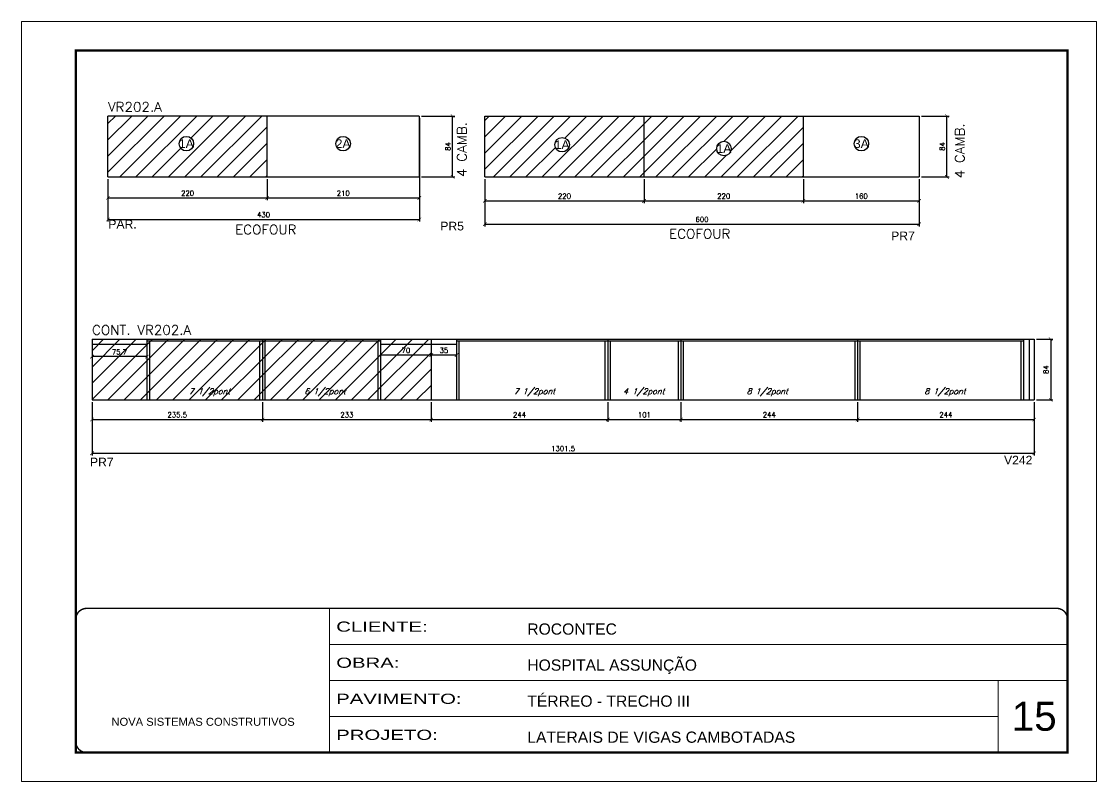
# Model space of a CAD drawing. Extents: x 2582 to 128055, y -26396 to 2611.
# Drawn here: x 5765 to 7250, y -2276 to -1226 of the extents above; entities that cross this region are included whole.
import ezdxf
from ezdxf.enums import TextEntityAlignment as Align

# ---------------------------------------------------------------- set-up
doc = ezdxf.new("R2010")
doc.units = 0
doc.header["$PDMODE"] = 35
doc.linetypes.add('CONTINUO', pattern=[0])
doc.linetypes.add('DASHED', pattern=[0.75, 0.5, -0.25])
for name, color, linetype in [('5', 5, 'Continuous'), ('COTA', 241, 'Continuous'), ('Painéis', 200, 'Continuous'), ('Romaneio', 10, 'Continuous'), ('SARR_2.2x7', 40, 'Continuous'), ('SARR_3.5x7', 81, 'Continuous'), ('texto', 7, 'Continuous')]:
    doc.layers.add(name, color=color, linetype=linetype)
for name, color, linetype, lineweight in [('CARIMBO', 255, 'Continuous', 9), ('Folhas', 255, 'Continuous', 9), ('Hachura', 251, 'Continuous', 9), ('SARRAFO DE PRESSAO', 251, 'DASHED', 9), ('Texto Seção', 7, 'Continuous', 15)]:
    doc.layers.add(name, color=color, linetype=linetype, lineweight=lineweight)
doc.styles.add('ARIAL', font='arial.ttf')
doc.styles.add('REGUA-120', font='ROMANS.shx', dxfattribs={"height": 15})
doc.styles.add('Romans', font='romans.shx')
doc.styles.get("Standard").update_dxf_attribs({"font": 'arial.ttf'})
doc.styles.add('Tecnologia', font='')
doc.styles.get('Tecnologia').set_extended_font_data('Forgotten Futurist')
doc.dimstyles.new('Cota Paínel', dxfattribs={"dimtxt": 7, "dimasz": 5, "dimexe": 3, "dimexo": 3, "dimgap": 3, "dimtad": 1, "dimdec": 1, "dimzin": 12, "dimdsep": 46, "dimtxsty": 'Romans', "dimblk": 'ARCHTICK', "dimcen": 0, "dimclrd": 4, "dimclre": 4, "dimclrt": 1, "dimadec": 1, "dimazin": 3, "dimtfac": 1, "dimtdec": 1, "dimtmove": 0, "dimatfit": 3, "dimldrblk": 'OBLIQUE', "dimfxl": 1, "dimtolj": 1, "dimtzin": 12, "dimarcsym": 0})

# ---------------------------------------------------------------- blocks, each defined once
blk = doc.blocks.new('9999999999')
at = {"color": 30, "linetype": 'CONTINUO'}
for p, q in [((98564.6, 34230.2), (98564.6, 34429.4)), ((98564.6, 34379.6), (99584, 34379.6)), ((98564.6, 34329.8), (99488, 34329.8)), ((99584, 34329.8), (99488, 34329.8)), ((99488, 34329.8), (99488, 34230.2)), ((98564.6, 34280), (99488, 34280))]:
    blk.add_line(p, q, dxfattribs=at)
at = {"color": 30, "linetype": 'CONTINUO', "const_width": 2}
blk.add_lwpolyline([(99584, 34230.2), (99584, 34414.4, 0.414214), (99569, 34429.4), (98229, 34429.4, 0.414214), (98214, 34414.4), (98214, 34245.2, 0.414214), (98229, 34230.2), (99584, 34230.2)], format="xyb", dxfattribs=at)
at = {"layer": 'Folhas'}
blk.add_lwpolyline([(98139, 34190.2), (99624, 34190.2), (99624, 35240.2), (98139, 35240.2)], close=True, dxfattribs=at)
at = {"layer": 'Folhas', "color": 30, "const_width": 3}
blk.add_lwpolyline([(98214, 34230.2), (99584, 34230.2), (99584, 35200.2), (98214, 35200.2)], close=True, dxfattribs=at)
at = {"color": 7, "linetype": 'Continuous', "ltscale": 5, "style": 'ARIAL'}
for s, height, p in [('ROCONTEC', 15.48, (98837.7, 34393.1)), ('HOSPITAL ASSUNÇÃO', 15.483, (98837.7, 34343.3)), ('TÉRREO - TRECHO III', 15.483, (98837.7, 34293.5)), ('NOVA SISTEMAS CONSTRUTIVOS', 11.059, (98263.2, 34267.2)), ('LATERAIS DE VIGAS CAMBOTADAS', 15.483, (98837.7, 34243.7))]:
    blk.add_text(s, height=height, dxfattribs=at).set_placement(p)
at = {"layer": 'Folhas', "color": 7, "style": 'Tecnologia', "width": 1.5}
for s, p in [('CLIENTE:', (98573.7, 34397.2)), ('OBRA:', (98573.7, 34347.3)), ('PAVIMENTO:', (98573.7, 34297.5)), ('PROJETO:', (98573.7, 34247.7))]:
    blk.add_text(s, height=14, dxfattribs=at).set_placement(p)
blk = doc.blocks.new('_ArchTick')
at = {"color": 0, "linetype": 'ByBlock', "const_width": 0.15}
blk.add_lwpolyline([(-0.5, -0.5), (0.5, 0.5)], dxfattribs=at)
blk = doc.blocks.new('*D146')
at = {"layer": 'COTA', "color": 4, "lineweight": -2, "transparency": 16777216}
for p, q in [((6314.7, -1359.6), (6314.7, -1502.4)), ((5884.6, -1443.6), (5884.6, -1502.4)), ((5884.6, -1499.4), (6314.7, -1499.4))]:
    blk.add_line(p, q, dxfattribs=at)
at = {"layer": 'Defpoints', "color": 0, "transparency": 16777216}
for p in [(6314.7, -1356.6), (5884.6, -1440.6), (6314.7, -1499.4)]:
    blk.add_point(p, dxfattribs=at)
at = {"layer": 'COTA', "color": 4, "lineweight": -2, "transparency": 16777216, "xscale": 5, "yscale": 5, "zscale": 5, "rotation": 180}
blk.add_blockref('_ArchTick', (5884.6, -1499.4), dxfattribs=at)
at = {"layer": 'COTA', "color": 4, "lineweight": -2, "transparency": 16777216, "xscale": 5, "yscale": 5, "zscale": 5}
blk.add_blockref('_ArchTick', (6314.7, -1499.4), dxfattribs=at)
at = {"layer": 'COTA', "color": 1, "transparency": 16777216, "insert": (6099.6, -1492.9), "char_height": 7, "attachment_point": 5, "style": 'Romans'}
blk.add_mtext('\\A1;430', dxfattribs=at)
blk = doc.blocks.new('_Oblique')
at = {"color": 0, "linetype": 'ByBlock', "lineweight": -2}
blk.add_line((-0.5, -0.5), (0.5, 0.5), dxfattribs=at)
blk = doc.blocks.new('*D147')
at = {"layer": 'COTA', "color": 4, "lineweight": -2, "transparency": 16777216}
for p, q in [((7008.2, -1356.6), (7046.5, -1356.6)), ((7043.5, -1440.6), (7043.5, -1356.6)), ((7008.2, -1440.6), (7046.5, -1440.6))]:
    blk.add_line(p, q, dxfattribs=at)
at = {"layer": 'Defpoints', "color": 0, "transparency": 16777216}
for p in [(7005.2, -1356.6), (7043.5, -1356.6), (7005.2, -1440.6)]:
    blk.add_point(p, dxfattribs=at)
at = {"layer": 'COTA', "color": 4, "lineweight": -2, "transparency": 16777216, "xscale": 5, "yscale": 5, "zscale": 5}
for p, rotation in [((7043.5, -1356.6), 90), ((7043.5, -1440.6), 270)]:
    blk.add_blockref('_ArchTick', p, dxfattribs=dict(at, rotation=rotation))
at = {"layer": 'COTA', "color": 1, "transparency": 16777216, "insert": (7037, -1398.6), "char_height": 7, "attachment_point": 5, "rotation": 90, "style": 'Romans'}
blk.add_mtext('\\A1;84', dxfattribs=at)
blk = doc.blocks.new('*D148')
at = {"layer": 'COTA', "color": 4, "lineweight": -2, "transparency": 16777216}
for p, q in [((6405.2, -1443.6), (6405.2, -1476.7)), ((6625.2, -1443.6), (6625.2, -1476.7)), ((6405.2, -1473.7), (6625.2, -1473.7))]:
    blk.add_line(p, q, dxfattribs=at)
at = {"layer": 'Defpoints', "color": 0, "transparency": 16777216}
for p in [(6405.2, -1440.6), (6625.2, -1440.6), (6625.2, -1473.7)]:
    blk.add_point(p, dxfattribs=at)
at = {"layer": 'COTA', "color": 4, "lineweight": -2, "transparency": 16777216, "xscale": 5, "yscale": 5, "zscale": 5, "rotation": 180}
blk.add_blockref('_ArchTick', (6405.2, -1473.7), dxfattribs=at)
at = {"layer": 'COTA', "color": 4, "lineweight": -2, "transparency": 16777216, "xscale": 5, "yscale": 5, "zscale": 5}
blk.add_blockref('_ArchTick', (6625.2, -1473.7), dxfattribs=at)
at = {"layer": 'COTA', "color": 1, "transparency": 16777216, "insert": (6515.2, -1467.2), "char_height": 7, "attachment_point": 5, "style": 'Romans'}
blk.add_mtext('\\A1;220', dxfattribs=at)
blk = doc.blocks.new('*D149')
at = {"layer": 'COTA', "color": 4, "lineweight": -2, "transparency": 16777216}
for p, q in [((6845.2, -1443.6), (6845.2, -1476.7)), ((7005.2, -1443.6), (7005.2, -1476.7)), ((6845.2, -1473.7), (7005.2, -1473.7))]:
    blk.add_line(p, q, dxfattribs=at)
at = {"layer": 'Defpoints', "color": 0, "transparency": 16777216}
for p in [(6845.2, -1440.6), (7005.2, -1440.6), (7005.2, -1473.7)]:
    blk.add_point(p, dxfattribs=at)
at = {"layer": 'COTA', "color": 4, "lineweight": -2, "transparency": 16777216, "xscale": 5, "yscale": 5, "zscale": 5, "rotation": 180}
blk.add_blockref('_ArchTick', (6845.2, -1473.7), dxfattribs=at)
at = {"layer": 'COTA', "color": 4, "lineweight": -2, "transparency": 16777216, "xscale": 5, "yscale": 5, "zscale": 5}
blk.add_blockref('_ArchTick', (7005.2, -1473.7), dxfattribs=at)
at = {"layer": 'COTA', "color": 1, "transparency": 16777216, "insert": (6925.2, -1467.2), "char_height": 7, "attachment_point": 5, "style": 'Romans'}
blk.add_mtext('\\A1;160', dxfattribs=at)
blk = doc.blocks.new('*D150')
at = {"layer": 'COTA', "color": 4, "lineweight": -2, "transparency": 16777216}
for p, q in [((6625.2, -1443.6), (6625.2, -1476.7)), ((6845.2, -1443.6), (6845.2, -1476.7)), ((6625.2, -1473.7), (6845.2, -1473.7))]:
    blk.add_line(p, q, dxfattribs=at)
at = {"layer": 'Defpoints', "color": 0, "transparency": 16777216}
for p in [(6625.2, -1440.6), (6845.2, -1440.6), (6845.2, -1473.7)]:
    blk.add_point(p, dxfattribs=at)
at = {"layer": 'COTA', "color": 4, "lineweight": -2, "transparency": 16777216, "xscale": 5, "yscale": 5, "zscale": 5, "rotation": 180}
blk.add_blockref('_ArchTick', (6625.2, -1473.7), dxfattribs=at)
at = {"layer": 'COTA', "color": 4, "lineweight": -2, "transparency": 16777216, "xscale": 5, "yscale": 5, "zscale": 5}
blk.add_blockref('_ArchTick', (6845.2, -1473.7), dxfattribs=at)
at = {"layer": 'COTA', "color": 1, "transparency": 16777216, "insert": (6735.2, -1467.2), "char_height": 7, "attachment_point": 5, "style": 'Romans'}
blk.add_mtext('\\A1;220', dxfattribs=at)
blk = doc.blocks.new('*D151')
at = {"layer": 'COTA', "color": 4, "lineweight": -2, "transparency": 16777216}
for p, q in [((6405.2, -1443.6), (6405.2, -1508.9)), ((7005.2, -1443.6), (7005.2, -1508.9)), ((6405.2, -1505.9), (7005.2, -1505.9))]:
    blk.add_line(p, q, dxfattribs=at)
at = {"layer": 'Defpoints', "color": 0, "transparency": 16777216}
for p in [(6405.2, -1440.6), (7005.2, -1440.6), (7005.2, -1505.9)]:
    blk.add_point(p, dxfattribs=at)
at = {"layer": 'COTA', "color": 4, "lineweight": -2, "transparency": 16777216, "xscale": 5, "yscale": 5, "zscale": 5, "rotation": 180}
blk.add_blockref('_ArchTick', (6405.2, -1505.9), dxfattribs=at)
at = {"layer": 'COTA', "color": 4, "lineweight": -2, "transparency": 16777216, "xscale": 5, "yscale": 5, "zscale": 5}
blk.add_blockref('_ArchTick', (7005.2, -1505.9), dxfattribs=at)
at = {"layer": 'COTA', "color": 1, "transparency": 16777216, "insert": (6705.2, -1499.4), "char_height": 7, "attachment_point": 5, "style": 'Romans'}
blk.add_mtext('\\A1;600', dxfattribs=at)
blk = doc.blocks.new('*D152')
at = {"layer": 'COTA', "color": 4, "lineweight": -2, "transparency": 16777216}
for p, q in [((6317.7, -1356.6), (6363.7, -1356.6)), ((6360.7, -1440.6), (6360.7, -1356.6)), ((6317.7, -1440.6), (6363.7, -1440.6))]:
    blk.add_line(p, q, dxfattribs=at)
at = {"layer": 'Defpoints', "color": 0, "transparency": 16777216}
for p in [(6314.7, -1356.6), (6360.7, -1356.6), (6314.7, -1440.6)]:
    blk.add_point(p, dxfattribs=at)
at = {"layer": 'COTA', "color": 4, "lineweight": -2, "transparency": 16777216, "xscale": 5, "yscale": 5, "zscale": 5}
for p, rotation in [((6360.7, -1356.6), 90), ((6360.7, -1440.6), 270)]:
    blk.add_blockref('_ArchTick', p, dxfattribs=dict(at, rotation=rotation))
at = {"layer": 'COTA', "color": 1, "transparency": 16777216, "insert": (6354.2, -1398.6), "char_height": 7, "attachment_point": 5, "rotation": 90, "style": 'Romans'}
blk.add_mtext('\\A1;84', dxfattribs=at)
blk = doc.blocks.new('*D153')
at = {"layer": 'COTA', "color": 4, "lineweight": -2, "transparency": 16777216}
for p, q in [((5884.6, -1443.6), (5884.6, -1472.7)), ((6104.6, -1443.6), (6104.6, -1472.7)), ((5884.6, -1469.7), (6104.6, -1469.7))]:
    blk.add_line(p, q, dxfattribs=at)
at = {"layer": 'Defpoints', "color": 0, "transparency": 16777216}
for p in [(5884.6, -1440.6), (6104.6, -1440.6), (6104.6, -1469.7)]:
    blk.add_point(p, dxfattribs=at)
at = {"layer": 'COTA', "color": 4, "lineweight": -2, "transparency": 16777216, "xscale": 5, "yscale": 5, "zscale": 5, "rotation": 180}
blk.add_blockref('_ArchTick', (5884.6, -1469.7), dxfattribs=at)
at = {"layer": 'COTA', "color": 4, "lineweight": -2, "transparency": 16777216, "xscale": 5, "yscale": 5, "zscale": 5}
blk.add_blockref('_ArchTick', (6104.6, -1469.7), dxfattribs=at)
at = {"layer": 'COTA', "color": 1, "transparency": 16777216, "insert": (5994.6, -1463.2), "char_height": 7, "attachment_point": 5, "style": 'Romans'}
blk.add_mtext('\\A1;220', dxfattribs=at)
blk = doc.blocks.new('*D154')
at = {"layer": 'COTA', "color": 4, "lineweight": -2, "transparency": 16777216}
for p, q in [((6104.6, -1443.6), (6104.6, -1472.7)), ((6314.7, -1443.6), (6314.7, -1472.7)), ((6104.6, -1469.7), (6314.7, -1469.7))]:
    blk.add_line(p, q, dxfattribs=at)
at = {"layer": 'Defpoints', "color": 0, "transparency": 16777216}
for p in [(6104.6, -1440.6), (6314.7, -1440.6), (6314.7, -1469.7)]:
    blk.add_point(p, dxfattribs=at)
at = {"layer": 'COTA', "color": 4, "lineweight": -2, "transparency": 16777216, "xscale": 5, "yscale": 5, "zscale": 5, "rotation": 180}
blk.add_blockref('_ArchTick', (6104.6, -1469.7), dxfattribs=at)
at = {"layer": 'COTA', "color": 4, "lineweight": -2, "transparency": 16777216, "xscale": 5, "yscale": 5, "zscale": 5}
blk.add_blockref('_ArchTick', (6314.7, -1469.7), dxfattribs=at)
at = {"layer": 'COTA', "color": 1, "transparency": 16777216, "insert": (6209.6, -1463.2), "char_height": 7, "attachment_point": 5, "style": 'Romans'}
blk.add_mtext('\\A1;210', dxfattribs=at)
blk = doc.blocks.new('*D165')
at = {"layer": 'COTA', "color": 4, "lineweight": -2, "transparency": 16777216}
for p, q in [((5862.6, -1751.8), (5862.6, -1825.4)), ((7164.1, -1751.8), (7164.1, -1825.4)), ((5862.6, -1822.4), (7164.1, -1822.4))]:
    blk.add_line(p, q, dxfattribs=at)
at = {"layer": 'Defpoints', "color": 0, "transparency": 16777216}
for p in [(5862.6, -1748.8), (7164.1, -1748.8), (7164.1, -1822.4)]:
    blk.add_point(p, dxfattribs=at)
at = {"layer": 'COTA', "color": 4, "lineweight": -2, "transparency": 16777216, "xscale": 5, "yscale": 5, "zscale": 5, "rotation": 180}
blk.add_blockref('_ArchTick', (5862.6, -1822.4), dxfattribs=at)
at = {"layer": 'COTA', "color": 4, "lineweight": -2, "transparency": 16777216, "xscale": 5, "yscale": 5, "zscale": 5}
blk.add_blockref('_ArchTick', (7164.1, -1822.4), dxfattribs=at)
at = {"layer": 'COTA', "color": 1, "transparency": 16777216, "insert": (6513.3, -1815.9), "char_height": 7, "attachment_point": 5, "style": 'Romans'}
blk.add_mtext('\\A1;1301.5', dxfattribs=at)
blk = doc.blocks.new('*D166')
at = {"layer": 'COTA', "color": 4, "lineweight": -2, "transparency": 16777216}
for p, q in [((7167.1, -1664.8), (7189.9, -1664.8)), ((7186.9, -1664.8), (7186.9, -1748.8)), ((7167.1, -1748.8), (7189.9, -1748.8))]:
    blk.add_line(p, q, dxfattribs=at)
at = {"layer": 'Defpoints', "color": 0, "transparency": 16777216}
for p in [(7164.1, -1664.8), (7164.1, -1748.8), (7186.9, -1748.8)]:
    blk.add_point(p, dxfattribs=at)
at = {"layer": 'COTA', "color": 4, "lineweight": -2, "transparency": 16777216, "xscale": 5, "yscale": 5, "zscale": 5}
for p, rotation in [((7186.9, -1664.8), 90), ((7186.9, -1748.8), 270)]:
    blk.add_blockref('_ArchTick', p, dxfattribs=dict(at, rotation=rotation))
at = {"layer": 'COTA', "color": 1, "transparency": 16777216, "insert": (7180.4, -1706.8), "char_height": 7, "attachment_point": 5, "rotation": 90, "style": 'Romans'}
blk.add_mtext('\\A1;84', dxfattribs=at)
blk = doc.blocks.new('*D167')
at = {"layer": 'COTA', "color": 4, "lineweight": -2, "transparency": 16777216}
for p, q in [((5862.6, -1751.8), (5862.6, -1778.8)), ((6098.1, -1751.8), (6098.1, -1778.8)), ((5862.6, -1775.8), (6098.1, -1775.8))]:
    blk.add_line(p, q, dxfattribs=at)
at = {"layer": 'Defpoints', "color": 0, "transparency": 16777216}
for p in [(5862.6, -1748.8), (6098.1, -1748.8), (6098.1, -1775.8)]:
    blk.add_point(p, dxfattribs=at)
at = {"layer": 'COTA', "color": 4, "lineweight": -2, "transparency": 16777216, "xscale": 5, "yscale": 5, "zscale": 5, "rotation": 180}
blk.add_blockref('_ArchTick', (5862.6, -1775.8), dxfattribs=at)
at = {"layer": 'COTA', "color": 4, "lineweight": -2, "transparency": 16777216, "xscale": 5, "yscale": 5, "zscale": 5}
blk.add_blockref('_ArchTick', (6098.1, -1775.8), dxfattribs=at)
at = {"layer": 'COTA', "color": 1, "transparency": 16777216, "insert": (5980.3, -1769.3), "char_height": 7, "attachment_point": 5, "style": 'Romans'}
blk.add_mtext('\\A1;235.5', dxfattribs=at)
blk = doc.blocks.new('*D168')
at = {"layer": 'COTA', "color": 4, "lineweight": -2, "transparency": 16777216}
for p, q in [((6098.1, -1751.8), (6098.1, -1778.8)), ((6331.1, -1751.8), (6331.1, -1778.8)), ((6098.1, -1775.8), (6331.1, -1775.8))]:
    blk.add_line(p, q, dxfattribs=at)
at = {"layer": 'Defpoints', "color": 0, "transparency": 16777216}
for p in [(6098.1, -1748.8), (6331.1, -1748.8), (6331.1, -1775.8)]:
    blk.add_point(p, dxfattribs=at)
at = {"layer": 'COTA', "color": 4, "lineweight": -2, "transparency": 16777216, "xscale": 5, "yscale": 5, "zscale": 5, "rotation": 180}
blk.add_blockref('_ArchTick', (6098.1, -1775.8), dxfattribs=at)
at = {"layer": 'COTA', "color": 4, "lineweight": -2, "transparency": 16777216, "xscale": 5, "yscale": 5, "zscale": 5}
blk.add_blockref('_ArchTick', (6331.1, -1775.8), dxfattribs=at)
at = {"layer": 'COTA', "color": 1, "transparency": 16777216, "insert": (6214.6, -1769.3), "char_height": 7, "attachment_point": 5, "style": 'Romans'}
blk.add_mtext('\\A1;233', dxfattribs=at)
blk = doc.blocks.new('*D169')
at = {"layer": 'COTA', "color": 4, "lineweight": -2, "transparency": 16777216}
for p, q in [((6331.1, -1751.8), (6331.1, -1778.8)), ((6575.1, -1751.8), (6575.1, -1778.8)), ((6331.1, -1775.8), (6575.1, -1775.8))]:
    blk.add_line(p, q, dxfattribs=at)
at = {"layer": 'Defpoints', "color": 0, "transparency": 16777216}
for p in [(6331.1, -1748.8), (6575.1, -1748.8), (6575.1, -1775.8)]:
    blk.add_point(p, dxfattribs=at)
at = {"layer": 'COTA', "color": 4, "lineweight": -2, "transparency": 16777216, "xscale": 5, "yscale": 5, "zscale": 5, "rotation": 180}
blk.add_blockref('_ArchTick', (6331.1, -1775.8), dxfattribs=at)
at = {"layer": 'COTA', "color": 4, "lineweight": -2, "transparency": 16777216, "xscale": 5, "yscale": 5, "zscale": 5}
blk.add_blockref('_ArchTick', (6575.1, -1775.8), dxfattribs=at)
at = {"layer": 'COTA', "color": 1, "transparency": 16777216, "insert": (6453.1, -1769.3), "char_height": 7, "attachment_point": 5, "style": 'Romans'}
blk.add_mtext('\\A1;244', dxfattribs=at)
blk = doc.blocks.new('*D170')
at = {"layer": 'COTA', "color": 4, "lineweight": -2, "transparency": 16777216}
for p, q in [((6575.1, -1751.8), (6575.1, -1778.8)), ((6676.1, -1751.8), (6676.1, -1778.8)), ((6575.1, -1775.8), (6676.1, -1775.8))]:
    blk.add_line(p, q, dxfattribs=at)
at = {"layer": 'Defpoints', "color": 0, "transparency": 16777216}
for p in [(6575.1, -1748.8), (6676.1, -1748.8), (6676.1, -1775.8)]:
    blk.add_point(p, dxfattribs=at)
at = {"layer": 'COTA', "color": 4, "lineweight": -2, "transparency": 16777216, "xscale": 5, "yscale": 5, "zscale": 5, "rotation": 180}
blk.add_blockref('_ArchTick', (6575.1, -1775.8), dxfattribs=at)
at = {"layer": 'COTA', "color": 4, "lineweight": -2, "transparency": 16777216, "xscale": 5, "yscale": 5, "zscale": 5}
blk.add_blockref('_ArchTick', (6676.1, -1775.8), dxfattribs=at)
at = {"layer": 'COTA', "color": 1, "transparency": 16777216, "insert": (6625.6, -1769.3), "char_height": 7, "attachment_point": 5, "style": 'Romans'}
blk.add_mtext('\\A1;101', dxfattribs=at)
blk = doc.blocks.new('*D171')
at = {"layer": 'COTA', "color": 4, "lineweight": -2, "transparency": 16777216}
for p, q in [((6676.1, -1751.8), (6676.1, -1778.8)), ((6920.1, -1751.8), (6920.1, -1778.8)), ((6676.1, -1775.8), (6920.1, -1775.8))]:
    blk.add_line(p, q, dxfattribs=at)
at = {"layer": 'Defpoints', "color": 0, "transparency": 16777216}
for p in [(6676.1, -1748.8), (6920.1, -1748.8), (6920.1, -1775.8)]:
    blk.add_point(p, dxfattribs=at)
at = {"layer": 'COTA', "color": 4, "lineweight": -2, "transparency": 16777216, "xscale": 5, "yscale": 5, "zscale": 5, "rotation": 180}
blk.add_blockref('_ArchTick', (6676.1, -1775.8), dxfattribs=at)
at = {"layer": 'COTA', "color": 4, "lineweight": -2, "transparency": 16777216, "xscale": 5, "yscale": 5, "zscale": 5}
blk.add_blockref('_ArchTick', (6920.1, -1775.8), dxfattribs=at)
at = {"layer": 'COTA', "color": 1, "transparency": 16777216, "insert": (6798.1, -1769.3), "char_height": 7, "attachment_point": 5, "style": 'Romans'}
blk.add_mtext('\\A1;244', dxfattribs=at)
blk = doc.blocks.new('*D172')
at = {"layer": 'COTA', "color": 4, "lineweight": -2, "transparency": 16777216}
for p, q in [((6920.1, -1751.8), (6920.1, -1778.8)), ((7164.1, -1751.8), (7164.1, -1778.8)), ((6920.1, -1775.8), (7164.1, -1775.8))]:
    blk.add_line(p, q, dxfattribs=at)
at = {"layer": 'Defpoints', "color": 0, "transparency": 16777216}
for p in [(6920.1, -1748.8), (7164.1, -1748.8), (7164.1, -1775.8)]:
    blk.add_point(p, dxfattribs=at)
at = {"layer": 'COTA', "color": 4, "lineweight": -2, "transparency": 16777216, "xscale": 5, "yscale": 5, "zscale": 5, "rotation": 180}
blk.add_blockref('_ArchTick', (6920.1, -1775.8), dxfattribs=at)
at = {"layer": 'COTA', "color": 4, "lineweight": -2, "transparency": 16777216, "xscale": 5, "yscale": 5, "zscale": 5}
blk.add_blockref('_ArchTick', (7164.1, -1775.8), dxfattribs=at)
at = {"layer": 'COTA', "color": 1, "transparency": 16777216, "insert": (7042.1, -1769.3), "char_height": 7, "attachment_point": 5, "style": 'Romans'}
blk.add_mtext('\\A1;244', dxfattribs=at)
blk = doc.blocks.new('*D235')
at = {"layer": 'COTA', "color": 4, "lineweight": -2, "transparency": 16777216}
for p, q in [((5862.6, -1674.8), (5862.6, -1691.9)), ((5938.3, -1674.8), (5938.3, -1691.9)), ((5938.3, -1688.9), (5862.6, -1688.9))]:
    blk.add_line(p, q, dxfattribs=at)
at = {"layer": 'Defpoints', "color": 0, "transparency": 16777216}
for p in [(5862.6, -1671.8), (5938.3, -1671.8), (5862.6, -1688.9)]:
    blk.add_point(p, dxfattribs=at)
at = {"layer": 'COTA', "color": 4, "lineweight": -2, "transparency": 16777216, "xscale": 5, "yscale": 5, "zscale": 5, "rotation": 180}
blk.add_blockref('_ArchTick', (5862.6, -1688.9), dxfattribs=at)
at = {"layer": 'COTA', "color": 4, "lineweight": -2, "transparency": 16777216, "xscale": 5, "yscale": 5, "zscale": 5}
blk.add_blockref('_ArchTick', (5938.3, -1688.9), dxfattribs=at)
at = {"layer": 'COTA', "color": 1, "transparency": 16777216, "insert": (5900.4, -1682.4), "char_height": 7, "attachment_point": 5, "style": 'Romans'}
blk.add_mtext('\\A1;75.7', dxfattribs=at)
blk = doc.blocks.new('*D236')
at = {"layer": 'COTA', "color": 4, "lineweight": -2, "transparency": 16777216}
for p, q in [((6261.1, -1674.8), (6261.1, -1689.8)), ((6331.1, -1674.8), (6331.1, -1689.8)), ((6331.1, -1686.8), (6261.1, -1686.8))]:
    blk.add_line(p, q, dxfattribs=at)
at = {"layer": 'Defpoints', "color": 0, "transparency": 16777216}
for p in [(6261.1, -1671.8), (6331.1, -1671.8), (6261.1, -1686.8)]:
    blk.add_point(p, dxfattribs=at)
at = {"layer": 'COTA', "color": 4, "lineweight": -2, "transparency": 16777216, "xscale": 5, "yscale": 5, "zscale": 5, "rotation": 180}
blk.add_blockref('_ArchTick', (6261.1, -1686.8), dxfattribs=at)
at = {"layer": 'COTA', "color": 4, "lineweight": -2, "transparency": 16777216, "xscale": 5, "yscale": 5, "zscale": 5}
blk.add_blockref('_ArchTick', (6331.1, -1686.8), dxfattribs=at)
at = {"layer": 'COTA', "color": 1, "transparency": 16777216, "insert": (6296.1, -1680.3), "char_height": 7, "attachment_point": 5, "style": 'Romans'}
blk.add_mtext('\\A1;70', dxfattribs=at)
blk = doc.blocks.new('*D237')
at = {"layer": 'COTA', "color": 4, "lineweight": -2, "transparency": 16777216}
for p, q in [((6331.1, -1674.8), (6331.1, -1689.8)), ((6366.1, -1674.8), (6366.1, -1689.8)), ((6366.1, -1686.8), (6331.1, -1686.8))]:
    blk.add_line(p, q, dxfattribs=at)
at = {"layer": 'Defpoints', "color": 0, "transparency": 16777216}
for p in [(6331.1, -1671.8), (6366.1, -1671.8), (6331.1, -1686.8)]:
    blk.add_point(p, dxfattribs=at)
at = {"layer": 'COTA', "color": 4, "lineweight": -2, "transparency": 16777216, "xscale": 5, "yscale": 5, "zscale": 5, "rotation": 180}
blk.add_blockref('_ArchTick', (6331.1, -1686.8), dxfattribs=at)
at = {"layer": 'COTA', "color": 4, "lineweight": -2, "transparency": 16777216, "xscale": 5, "yscale": 5, "zscale": 5}
blk.add_blockref('_ArchTick', (6366.1, -1686.8), dxfattribs=at)
at = {"layer": 'COTA', "color": 1, "transparency": 16777216, "insert": (6348.6, -1680.3), "char_height": 7, "attachment_point": 5, "style": 'Romans'}
blk.add_mtext('\\A1;35', dxfattribs=at)

msp = doc.modelspace()

# ---------------------------------------------------------------- hatches: boundary and pattern name
at = {"layer": 'Hachura'}
h = msp.add_hatch(dxfattribs=at)
h.set_pattern_fill('ANSI31', color=256, scale=5)
h.paths.add_polyline_path([(5884.62, -1356.61), (5884.62, -1440.61), (6104.62, -1440.61), (6104.62, -1356.61)])
h.paths.add_polyline_path([(6002.86, -1394.69, -1), (5982.86, -1394.69, -1)], flags=16)
h.paths.add_polyline_path([(5979.58, -1403.71), (6006.13, -1403.71), (6006.13, -1385.63), (5979.58, -1385.63)], flags=24)
h = msp.add_hatch(dxfattribs=at)
h.set_pattern_fill('ANSI31', color=256, scale=5)
h.paths.add_polyline_path([(6625.2, -1356.61), (6405.2, -1356.61), (6405.2, -1440.61), (6625.2, -1440.61)])
h.paths.add_polyline_path([(6521.93, -1396.18, -1), (6501.93, -1396.18, -1)], flags=16)
h.paths.add_polyline_path([(6498.65, -1405.19), (6525.21, -1405.19), (6525.21, -1387.12), (6498.65, -1387.12)], flags=24)
h = msp.add_hatch(dxfattribs=at)
h.set_pattern_fill('ANSI31', color=256, scale=5)
h.paths.add_polyline_path([(6845.2, -1356.61), (6625.2, -1356.61), (6625.2, -1440.61), (6845.2, -1440.61)])
h.paths.add_polyline_path([(6745.47, -1401.45, -1), (6725.47, -1401.45, -1)], flags=16)
h.paths.add_polyline_path([(6722.19, -1410.46), (6748.74, -1410.46), (6748.74, -1392.39), (6722.19, -1392.39)], flags=24)
at = {"layer": 'Hachura', "linetype": 'ByBlock'}
h = msp.add_hatch(dxfattribs=at)
h.set_pattern_fill('ANSI31', color=256, scale=5)
h.paths.add_polyline_path([(6098.08, -1664.8), (5862.58, -1664.8), (5862.58, -1748.8), (6098.08, -1748.8)])
h = msp.add_hatch(dxfattribs=at)
h.set_pattern_fill('ANSI31', color=256, scale=5)
h.paths.add_polyline_path([(6331.08, -1664.8), (6098.08, -1664.8), (6098.08, -1748.8), (6331.08, -1748.8)])

# ---------------------------------------------------------------- linework, layer by layer
at = {"layer": 'Painéis', "linetype": 'ByBlock'}
for p, q in [((6314.66, -1356.61), (5884.62, -1356.61)), ((5884.62, -1440.61), (6314.66, -1440.61))]:
    msp.add_line(p, q, dxfattribs=at)
at = {"layer": 'Painéis'}
for p, q in [((5884.62, -1440.61), (5884.62, -1356.61)), ((6104.62, -1440.61), (6104.62, -1356.61)), ((6314.66, -1356.61), (6314.66, -1440.61)), ((6405.2, -1356.61), (7005.2, -1356.61)), ((6405.2, -1440.61), (6405.2, -1356.61)), ((6625.2, -1440.61), (6625.2, -1356.61)), ((6845.2, -1440.61), (6845.2, -1356.61)), ((7005.2, -1356.61), (7005.2, -1440.61)), ((6405.2, -1440.61), (7005.2, -1440.61)), ((5862.58, -1664.8), (7164.08, -1664.8)), ((5862.58, -1664.8), (5862.58, -1748.8)), ((6098.08, -1664.8), (6098.08, -1748.8)), ((6331.08, -1664.8), (6331.08, -1748.8)), ((6575.08, -1664.8), (6575.08, -1748.8)), ((6676.08, -1664.8), (6676.08, -1748.8)), ((6920.08, -1664.8), (6920.08, -1748.8)), ((7164.08, -1664.8), (7164.08, -1748.8)), ((5862.58, -1748.8), (7164.08, -1748.8))]:
    msp.add_line(p, q, dxfattribs=at)
at = {"layer": 'Romaneio', "color": 1, "linetype": 'ByBlock'}
for centre in [(5992.86, -1394.69), (6209.4, -1394.69), (6511.93, -1396.18), (6735.47, -1401.45), (6925.32, -1394.69)]:
    msp.add_circle(centre, 10, dxfattribs=at)
at = {"layer": 'SARR_2.2x7', "linetype": 'Continuous'}
for p, q in [((5862.58, -1671.8), (5938.28, -1671.8)), ((5938.28, -1667), (6098.08, -1667)), ((6098.08, -1667), (6261.08, -1667)), ((6261.08, -1671.8), (6331.08, -1671.8)), ((6331.08, -1671.8), (6366.08, -1671.8)), ((6366.08, -1667), (6575.08, -1667)), ((6575.08, -1667), (6676.08, -1667)), ((6676.08, -1667), (6920.08, -1667)), ((6920.08, -1667), (7149.08, -1667)), ((7157.08, -1664.8), (7157.08, -1748.8))]:
    msp.add_line(p, q, dxfattribs=at)
at = {"layer": 'SARR_3.5x7'}
for p, q in [((5938.28, -1664.8), (5938.28, -1748.8)), ((5941.78, -1667), (5941.78, -1748.8)), ((6094.58, -1748.8), (6094.58, -1667)), ((6101.58, -1748.8), (6101.58, -1667)), ((6257.58, -1667), (6257.58, -1748.8)), ((6261.08, -1664.8), (6261.08, -1748.8)), ((6366.08, -1664.8), (6366.08, -1748.8)), ((6369.58, -1748.8), (6369.58, -1667)), ((6571.58, -1748.8), (6571.58, -1667)), ((6578.58, -1748.8), (6578.58, -1667)), ((6672.58, -1748.8), (6672.58, -1667)), ((6679.58, -1748.8), (6679.58, -1667)), ((6916.58, -1748.8), (6916.58, -1667)), ((6923.58, -1748.8), (6923.58, -1667)), ((7145.58, -1667), (7145.58, -1748.8)), ((7149.08, -1664.8), (7149.08, -1748.8))]:
    msp.add_line(p, q, dxfattribs=at)

# ---------------------------------------------------------------- block references
at = {"layer": 'SARRAFO DE PRESSAO', "color": 6, "linetype": 'ByBlock'}
msp.add_blockref('9999999999', (-92373.84, -36466.11), dxfattribs=at)

# ---------------------------------------------------------------- texts
at = {"layer": '5', "linetype": 'Continuous'}
for s, p in [('PAR.', (5885.12, -1511.91)), ('PR5', (6343.68, -1514.55)), ('PR7', (6966.54, -1528.11)), ('V242', (7122.41, -1837.85)), ('PR7', (5859.76, -1840.53))]:
    msp.add_text(s, height=12, rotation=359.99996, dxfattribs=at).set_placement(p)
at = {"layer": 'CARIMBO', "style": 'ARIAL'}
msp.add_text('15', height=40, dxfattribs=at).set_placement((7132.99, -2205.76))
at = {"layer": 'Romaneio', "color": 255, "linetype": 'ByBlock', "style": 'ARIAL'}
for s, p in [('1A', (5992.86, -1394.69)), ('2A', (6209.4, -1394.69)), ('1A', (6511.93, -1396.18)), ('1A', (6735.47, -1401.45)), ('3A', (6925.32, -1394.69))]:
    msp.add_text(s, height=12, dxfattribs=at).set_placement(p, align=Align.MIDDLE_CENTER)
at = {"layer": 'texto', "color": 2, "char_height": 8, "attachment_point": 5, "style": 'Romans'}
for s, insert, width in [('{\\Q19;\\C256;7 1/2pont}', (6024.77, -1738.1), 63.9191), ('{\\Q19;\\C256;6 1/2pont}', (6184.44, -1738.1), 63.9191), ('{\\Q19;\\C256;7 1/2pont}', (6473.56, -1738.1), 63.9191), ('{\\Q19;\\C256;4 1/2pont}', (6624.76, -1738.1), 84.9191), ('{\\Q19;\\C256;8 1/2pont}', (6795.35, -1738.1), 63.9191), ('{\\Q19;\\C256;8 1/2pont}', (7040.82, -1738.1), 63.9191)]:
    msp.add_mtext(s, dxfattribs=dict(at, insert=insert, width=width))
at = {"layer": 'Texto Seção', "style": 'REGUA-120', "width": 1.05}
for s, p in [('VR202.A', (5884.62, -1350.42)), ('ECOFOUR', (6060.27, -1519.91)), ('ECOFOUR', (6659.72, -1525.74)), ('CONT. VR202.A', (5862.58, -1658.61))]:
    msp.add_text(s, height=13, dxfattribs=at).set_placement(p)
for p in [(6380, -1440.71), (7067.68, -1442.62)]:
    msp.add_text('4 CAMB.', height=13, rotation=90, dxfattribs=at).set_placement(p)

# ---------------------------------------------------------------- dimensions: what is measured, and where the dimension line sits
at = {"layer": 'COTA'}
dim = msp.add_linear_dim(base=(6314.66, -1499.36), p1=(5884.62, -1440.61), p2=(6314.66, -1356.61), dimstyle='Cota Paínel', dxfattribs=at)
dim.commit()
dim.dimension.update_dxf_attribs({"geometry": '*D146', "text_midpoint": (6099.64, -1499.36), "dimtype": 160})
for base, p1, p2, picture, middle in [((6360.71, -1356.61), (6314.66, -1440.61), (6314.66, -1356.61), '*D152', (6354.21, -1398.61)), ((7043.52, -1356.61), (7005.2, -1440.61), (7005.2, -1356.61), '*D147', (7037.02, -1398.61)), ((7186.94, -1748.8), (7164.08, -1664.8), (7164.08, -1748.8), '*D166', (7180.44, -1706.8))]:
    dim = msp.add_linear_dim(base=base, p1=p1, p2=p2, angle=90, dimstyle='Cota Paínel', dxfattribs=at)
    dim.commit()
    dim.dimension.update_dxf_attribs({"geometry": picture, "text_midpoint": middle})
for base, p1, p2, picture, middle in [((6104.62, -1469.72), (5884.62, -1440.61), (6104.62, -1440.61), '*D153', (5994.62, -1463.22)), ((6625.2, -1473.74), (6405.2, -1440.61), (6625.2, -1440.61), '*D148', (6515.2, -1467.24)), ((7005.2, -1505.86), (6405.2, -1440.61), (7005.2, -1440.61), '*D151', (6705.2, -1499.36)), ((6845.2, -1473.74), (6625.2, -1440.61), (6845.2, -1440.61), '*D150', (6735.2, -1467.24)), ((7005.2, -1473.74), (6845.2, -1440.61), (7005.2, -1440.61), '*D149', (6925.2, -1467.24)), ((5862.58, -1688.86), (5938.28, -1671.8), (5862.58, -1671.8), '*D235', (5900.43, -1682.36)), ((6261.08, -1686.79), (6331.08, -1671.8), (6261.08, -1671.8), '*D236', (6296.08, -1680.29)), ((6331.08, -1686.79), (6366.08, -1671.8), (6331.08, -1671.8), '*D237', (6348.58, -1680.29)), ((7164.08, -1822.42), (5862.58, -1748.8), (7164.08, -1748.8), '*D165', (6513.33, -1815.92)), ((6098.08, -1775.81), (5862.58, -1748.8), (6098.08, -1748.8), '*D167', (5980.33, -1769.31))]:
    dim = msp.add_linear_dim(base=base, p1=p1, p2=p2, dimstyle='Cota Paínel', dxfattribs=at)
    dim.commit()
    dim.dimension.update_dxf_attribs({"geometry": picture, "text_midpoint": middle})
for base, p1, p2, picture, middle in [((6314.66, -1469.72), (6104.62, -1440.61), (6314.66, -1440.61), '*D154', (6209.64, -1463.22)), ((6331.08, -1775.81), (6098.08, -1748.8), (6331.08, -1748.8), '*D168', (6214.58, -1769.31)), ((6575.08, -1775.81), (6331.08, -1748.8), (6575.08, -1748.8), '*D169', (6453.08, -1769.31)), ((6676.08, -1775.81), (6575.08, -1748.8), (6676.08, -1748.8), '*D170', (6625.58, -1769.31)), ((6920.08, -1775.81), (6676.08, -1748.8), (6920.08, -1748.8), '*D171', (6798.08, -1769.31)), ((7164.08, -1775.81), (6920.08, -1748.8), (7164.08, -1748.8), '*D172', (7042.08, -1769.31))]:
    dim = msp.add_linear_dim(base=base, p1=p1, p2=p2, dimstyle='Cota Paínel', override={"dimtmove": 1}, dxfattribs=at)
    dim.commit()
    dim.dimension.update_dxf_attribs({"geometry": picture, "text_midpoint": middle})

doc.saveas('drawing.dxf')
